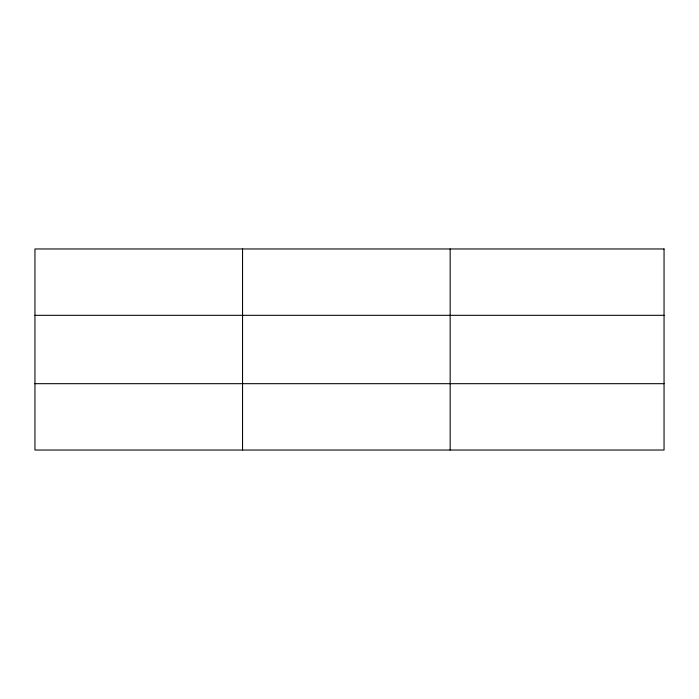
<?xml version="1.0" encoding="UTF-8"?>
<svg xmlns="http://www.w3.org/2000/svg" width="699" height="699" viewBox="0 0 699 699"><rect width="100%" height="100%" fill="white"/><g stroke="black" fill="none" stroke-linecap="round" stroke-linejoin="round"><path stroke-width="1.05" d="M242.553 248.966L242.553 450.034M450.156 248.966L450.156 450.034M34.95 315.319L664.05 315.319M34.95 383.681L664.05 383.681M664.05 248.966L664.05 450.034L34.95 450.034L34.95 248.966L664.05 248.966"/></g></svg>
